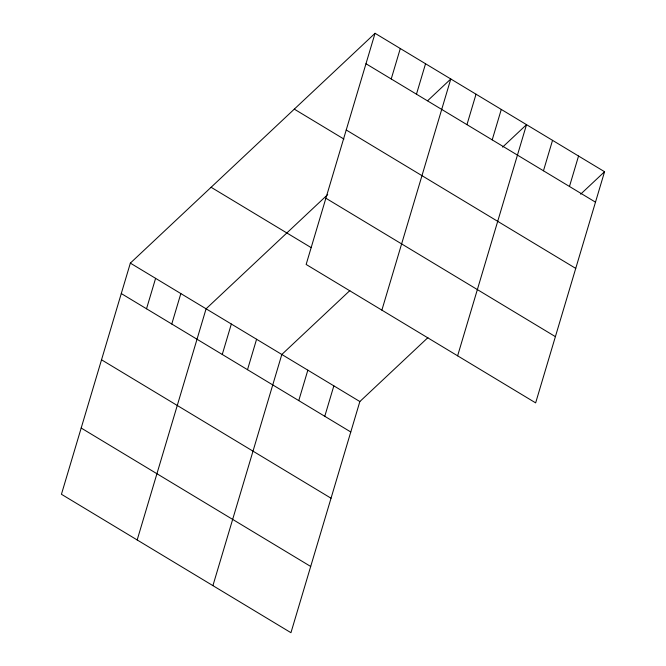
<?xml version="1.0" encoding="UTF-8"?>
<svg xmlns="http://www.w3.org/2000/svg" width="666" height="666" viewBox="0 0 666 666"><rect width="100%" height="100%" fill="white"/><g stroke="black" fill="none" stroke-linecap="round" stroke-linejoin="round"><path stroke-width="1" d="M375.05 33.3L306.144 264.46L535.647 402.88L604.562 171.72L375.05 33.3L130.353 263.12L61.438 494.28L290.95 632.7L359.856 401.54L427.897 337.637M146.52 308.783L155.603 278.346M171.77 324.009L180.844 293.573M137.179 539.96L206.094 308.799L327.697 194.589M222.261 354.462L231.335 324.026M247.511 369.688L256.585 339.252M212.912 585.639L281.826 354.478L349.866 290.576M391.225 78.971L400.299 48.526M298.759 400.607L307.842 370.163M416.466 94.197L425.541 63.753M324.775 416.292L333.849 385.847M381.876 310.14L450.79 78.979L427.614 100.749M466.958 124.65L476.032 94.206M492.207 139.877L501.282 109.432M457.617 355.819L526.523 124.659L502.597 147.128M543.464 170.787L552.539 140.343M569.472 186.48L578.546 156.035M580.635 194.189L604.562 171.72M365.975 63.745L595.479 202.164M346.228 129.978L575.74 268.398M294.305 109.141L343.922 139.069M325.882 198.227L555.394 336.646M211.105 187.279L311.213 247.66M130.353 263.12L359.856 401.54M121.279 293.556L350.782 431.984M101.532 359.798L331.035 498.218M81.185 428.038L310.697 566.466"/></g></svg>
